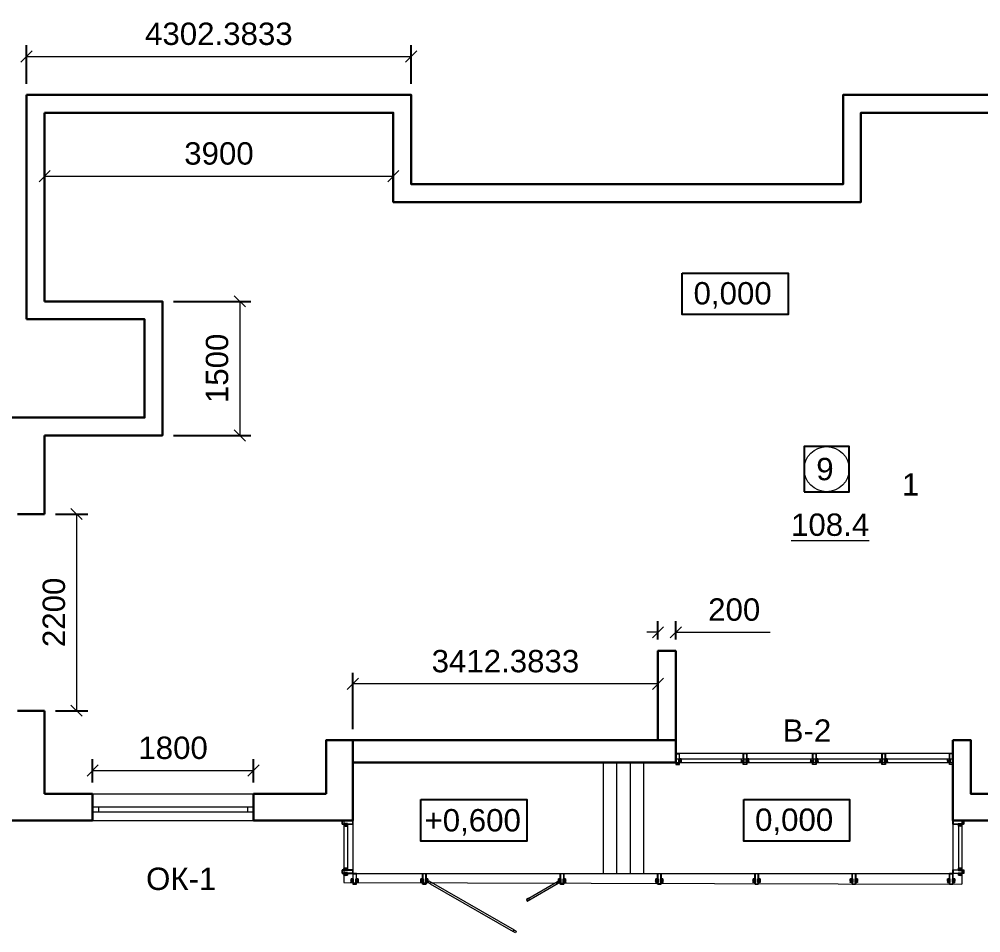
# Model space of a CAD drawing. Header units: metres. Extents: x -77.5 to 9.2, y -177.4 to -90.8.
# Drawn here: x -34.47 to -23.71, y -166.99 to -156.77 of the extents above; entities that cross this region are included whole.
import ezdxf
from ezdxf.enums import TextEntityAlignment as Align

# ---------------------------------------------------------------- set-up
doc = ezdxf.new("R2010")
doc.units = ezdxf.units.M
doc.header["$MEASUREMENT"] = 0
for name, color, linetype, lineweight in [('Level 50', 7, 'Continuous', 0), ('окна', 153, 'Continuous', 18), ('Полы', 12, 'Continuous', 13), ('стена', 7, 'Continuous', 40)]:
    doc.layers.add(name, color=color, linetype=linetype, lineweight=lineweight)
doc.layers.add('YOLO_TABLE', color=1, linetype='Continuous')
doc.styles.get("Standard").update_dxf_attribs({"font": 'CS_Gost2304.shx'})
doc.styles.add('Style-Arial', font='arial.ttf')
doc.dimstyles.get("Standard").update_dxf_attribs({"dimtxt": 0.18, "dimasz": 0.18, "dimexe": 0.18, "dimexo": 0.0625, "dimgap": 0.09, "dimtad": 0, "dimtih": 1, "dimtoh": 1, "dimdec": 4, "dimzin": 0, "dimdsep": 46, "dimtxsty": 'Standard', "dimcen": 0.09, "dimadec": 0, "dimazin": 0, "dimtfac": 1, "dimtdec": 4, "dimtofl": 0, "dimtmove": 0, "dimatfit": 3, "dimfxl": 1, "dimtolj": 1, "dimtzin": 0, "dimarcsym": 0})

# ---------------------------------------------------------------- blocks, each defined once
blk = doc.blocks.new('stoyka_R')
at = {"color": 0, "linetype": 'ByBlock', "lineweight": -2}
for points in [[(-20, 63), (-20, 0), (20, 0), (20, 63), (19, 64, 0.580174), (18, 63), (18, 61), (15, 61), (15, 69), (14, 70), (15, 70), (15, 79), (18, 79), (18, 77, 0.580174), (19, 77), (20, 77), (20, 81), (15, 81), (15, 98), (33, 98), (33, 96), (32, 96, 0.414214), (31, 96), (31, 95), (35, 95, 0.414214), (35, 95), (35, 96), (35, 96), (35, 99), (39, 99), (39, 96), (38, 96), (38, 95, 0.414214), (38, 95), (39, 95, 0.414214), (40, 95), (40, 99, 0.414214), (39, 100), (20, 100), (20, 120), (-20, 120), (-20, 100), (-40, 100, 0.414214), (-40, 99), (-40, 95, 0.414214), (-40, 95), (-38, 95, 0.414214), (-38, 95), (-38, 96), (-39, 96), (-39, 99), (-35, 99), (-35, 96), (-35, 96), (-35, 95, 0.414214), (-35, 95), (-32, 95), (-32, 96, 0.414214), (-32, 96), (-34, 96), (-34, 98), (-15, 98), (-15, 81), (-20, 81), (-20, 77), (-19, 77, 0.580174), (-18, 77), (-18, 79), (-15, 79), (-15, 70), (-15, 70), (-15, 69), (-15, 61), (-18, 61), (-18, 63, 0.580174), (-19, 64)], [(-39, 79), (-30, 79), (-22, 76), (-16, 76, 0.414214), (-15, 76), (-15, 76, 0.23461), (-15, 77), (-16, 77, 0.303619), (-17, 77), (-18, 77), (-22, 77), (-30, 80), (-34, 80), (-34, 83), (-34, 84), (-35, 84), (-35, 83), (-35, 83), (-35, 80), (-39, 80), (-39, 83), (-38, 83), (-38, 84), (-40, 84), (-40, 60), (-20, 60), (-20, 61), (-22, 61), (-22, 64), (-18, 64), (-16, 62, 0.979824), (-16, 63), (-18, 65), (-23, 65), (-23, 61), (-39, 61), (-39, 79)], [(39, 79), (30, 79), (22, 76), (16, 76, -0.414214), (15, 76), (15, 76, -0.23461), (15, 77), (16, 77, -0.303619), (17, 77), (18, 77), (22, 77), (30, 80), (33, 80), (33, 83), (33, 84), (35, 84), (35, 83), (34, 83), (34, 80), (39, 80), (39, 83), (38, 83), (38, 84), (40, 84), (40, 60), (20, 60), (20, 61), (22, 61), (22, 64), (18, 64), (16, 62, -0.979824), (16, 63), (18, 65), (23, 65), (23, 61), (39, 61), (39, 79)]]:
    blk.add_lwpolyline(points, format="xyb", close=True, dxfattribs=at)
blk.add_lwpolyline([(18, 59), (18, 3), (-18, 3), (-18, 59), (-13, 59), (-13, 100), (-18, 100), (-18, 118), (18, 118), (18, 100), (13, 100), (13, 59)], close=True, dxfattribs=at)
at = {"color": 0, "linetype": 'ByBlock', "lineweight": 0}
for points in [[(-35, 97), (-36, 97), (-36, 96), (-36, 96), (-36, 95), (-34, 94, -0.278117), (-34, 93, -0.298632), (-34, 93), (-37, 92, -1.227062), (-37, 93), (-35, 94), (-37, 94), (-38, 94), (-40, 94), (-45, 92, -1.262793), (-45, 93), (-41, 96), (-40, 96), (-40, 95, 0.414214), (-40, 95), (-38, 95, 0.414214), (-38, 95), (-38, 96), (-38, 96), (-38, 97), (-39, 97, -0.954089), (-39, 97), (-38, 99), (-36, 99), (-34, 97, -0.954089)], [(-35, 82), (-36, 82), (-36, 83), (-36, 83), (-36, 84), (-34, 85, 0.278117), (-34, 86, 0.298632), (-34, 86), (-37, 87, 1.227062), (-37, 86), (-35, 86), (-37, 85), (-38, 86), (-40, 86), (-45, 87, 1.262793), (-45, 86), (-41, 83), (-40, 83), (-40, 84, -0.414214), (-40, 85), (-38, 85, -0.414214), (-38, 84), (-38, 83), (-38, 83), (-38, 82), (-39, 82, 0.954089), (-39, 82), (-38, 80), (-36, 80), (-34, 82, 0.954089)], [(35, 97), (36, 97), (36, 96), (36, 96), (36, 95), (34, 94, 0.278117), (33, 93, 0.298632), (34, 93), (37, 92, 1.227062), (37, 93), (35, 94), (37, 94), (38, 94), (40, 94), (45, 92, 1.262793), (45, 93), (41, 96), (40, 96), (40, 95, -0.414214), (39, 95), (38, 95, -0.414214), (38, 95), (38, 96), (37, 96), (37, 97), (39, 97, 0.954089), (39, 97), (37, 99), (36, 99), (34, 97, 0.954089)], [(35, 82), (36, 82), (36, 83), (36, 83), (36, 84), (34, 85, -0.278117), (33, 86, -0.298632), (34, 86), (37, 87, -1.227062), (37, 86), (35, 86), (37, 85), (38, 86), (40, 86), (45, 87, -1.262793), (45, 86), (41, 83), (40, 83), (40, 84, 0.414214), (39, 85), (38, 85, 0.414214), (38, 84), (38, 83), (37, 83), (37, 82), (39, 82, -0.954089), (39, 82), (37, 80), (36, 80), (34, 82, -0.954089)]]:
    blk.add_lwpolyline(points, format="xyb", close=True, dxfattribs=at)
at = {"lineweight": 0}
for points in [[(-37, 92), (-25, 92)], [(-37, 87), (-25, 87)], [(37, 92), (25, 92)], [(37, 87), (25, 87)]]:
    blk.add_lwpolyline(points, dxfattribs=at)
for points in [[(-25, 83), (-15, 83), (-15, 95), (-25, 95)], [(25, 83), (15, 83), (15, 95), (25, 95)]]:
    blk.add_lwpolyline(points, close=True, dxfattribs=at)
blk = doc.blocks.new('_Oblique')
at = {"color": 0, "linetype": 'ByBlock', "lineweight": -2}
blk.add_line((0.5, 0.5), (-0.5, -0.5), dxfattribs=at)
blk = doc.blocks.new('*D62')
at = {"color": 0, "lineweight": -2, "transparency": 16777216}
for p, q in [((-33.645, -165.309), (-33.645, -165.048)), ((-31.845, -165.309), (-31.845, -165.048))]:
    blk.add_line(p, q, dxfattribs=at)
at = {"color": 5, "lineweight": 0, "transparency": 16777216}
blk.add_line((-33.645, -165.173), (-31.845, -165.173), dxfattribs=at)
at = {"layer": 'Defpoints', "color": 0, "transparency": 16777216}
for p in [(-31.845, -165.173), (-33.645, -165.434), (-31.845, -165.434)]:
    blk.add_point(p, dxfattribs=at)
at = {"color": 5, "lineweight": 0, "transparency": 16777216, "xscale": 0.125, "yscale": 0.125, "zscale": 0.125, "rotation": 180}
blk.add_blockref('_Oblique', (-33.645, -165.173), dxfattribs=at)
at = {"color": 5, "lineweight": 0, "transparency": 16777216, "xscale": 0.125, "yscale": 0.125, "zscale": 0.125}
blk.add_blockref('_Oblique', (-31.845, -165.173), dxfattribs=at)
at = {"color": 0, "transparency": 16777216, "insert": (-32.745, -164.921), "char_height": 0.25, "attachment_point": 5, "style": 'Style-Arial'}
blk.add_mtext('1800', dxfattribs=at)
blk = doc.blocks.new('TerminatorOpen')
at = {"color": 0, "linetype": 'ByBlock', "lineweight": -2}
for q in [(-1, 0.5), (-1, 0), (-1, -0.5)]:
    blk.add_line((0, 0), q, dxfattribs=at)
blk = doc.blocks.new('*D69')
at = {"color": 0, "lineweight": -2, "transparency": 16777216}
for p, q in [((-34.06, -162.304), (-33.7, -162.304)), ((-34.06, -164.504), (-33.7, -164.504))]:
    blk.add_line(p, q, dxfattribs=at)
at = {"color": 5, "lineweight": 0, "transparency": 16777216}
blk.add_line((-33.825, -162.304), (-33.825, -164.504), dxfattribs=at)
at = {"layer": 'Defpoints', "color": 0, "transparency": 16777216}
for p in [(-34.185, -162.304), (-34.185, -164.504), (-33.825, -164.504)]:
    blk.add_point(p, dxfattribs=at)
at = {"color": 5, "lineweight": 0, "transparency": 16777216, "xscale": 0.125, "yscale": 0.125, "zscale": 0.125}
for p, rotation in [((-33.825, -162.304), 90), ((-33.825, -164.504), 270)]:
    blk.add_blockref('_Oblique', p, dxfattribs=dict(at, rotation=rotation))
at = {"color": 0, "transparency": 16777216, "insert": (-34.077, -163.404), "char_height": 0.25, "attachment_point": 5, "rotation": 90, "style": 'Style-Arial'}
blk.add_mtext('2200', dxfattribs=at)
blk = doc.blocks.new('*D87')
at = {"color": 0, "lineweight": -2, "transparency": 16777216}
for p, q in [((-32.74, -159.924), (-31.874, -159.924)), ((-32.74, -161.424), (-31.874, -161.424))]:
    blk.add_line(p, q, dxfattribs=at)
at = {"color": 5, "lineweight": 0, "transparency": 16777216}
blk.add_line((-31.999, -159.924), (-31.999, -161.424), dxfattribs=at)
at = {"layer": 'Defpoints', "color": 0, "transparency": 16777216}
for p in [(-32.865, -159.924), (-32.865, -161.424), (-31.999, -161.424)]:
    blk.add_point(p, dxfattribs=at)
at = {"color": 5, "lineweight": 0, "transparency": 16777216, "xscale": 0.125, "yscale": 0.125, "zscale": 0.125}
for p, rotation in [((-31.999, -159.924), 90), ((-31.999, -161.424), 270)]:
    blk.add_blockref('_Oblique', p, dxfattribs=dict(at, rotation=rotation))
at = {"color": 0, "transparency": 16777216, "insert": (-32.252, -160.674), "char_height": 0.25, "attachment_point": 5, "rotation": 90, "style": 'Style-Arial'}
blk.add_mtext('1500', dxfattribs=at)
blk = doc.blocks.new('*D89')
at = {"color": 0, "lineweight": -2, "transparency": 16777216}
for p, q in [((-27.322, -163.709), (-27.322, -163.502)), ((-27.122, -163.709), (-27.122, -163.502))]:
    blk.add_line(p, q, dxfattribs=at)
at = {"color": 5, "lineweight": 0, "transparency": 16777216}
for p, q in [((-27.322, -163.627), (-27.447, -163.627)), ((-27.122, -163.627), (-26.066, -163.627))]:
    blk.add_line(p, q, dxfattribs=at)
at = {"layer": 'Defpoints', "color": 0, "transparency": 16777216}
for p in [(-27.122, -163.627), (-27.322, -163.834), (-27.122, -163.834)]:
    blk.add_point(p, dxfattribs=at)
at = {"color": 5, "lineweight": 0, "transparency": 16777216, "xscale": 0.125, "yscale": 0.125, "zscale": 0.125}
blk.add_blockref('_Oblique', (-27.322, -163.627), dxfattribs=at)
at = {"color": 5, "lineweight": 0, "transparency": 16777216, "xscale": 0.125, "yscale": 0.125, "zscale": 0.125, "rotation": 180}
blk.add_blockref('_Oblique', (-27.122, -163.627), dxfattribs=at)
at = {"color": 0, "transparency": 16777216, "insert": (-26.469, -163.374), "char_height": 0.25, "attachment_point": 5, "style": 'Style-Arial'}
blk.add_mtext('200', dxfattribs=at)
blk = doc.blocks.new('*D90')
at = {"color": 0, "lineweight": -2, "transparency": 16777216}
for p, q in [((-30.735, -164.709), (-30.735, -164.079)), ((-27.322, -164.709), (-27.322, -164.079))]:
    blk.add_line(p, q, dxfattribs=at)
at = {"color": 5, "lineweight": 0, "transparency": 16777216}
blk.add_line((-27.322, -164.204), (-30.735, -164.204), dxfattribs=at)
at = {"layer": 'Defpoints', "color": 0, "transparency": 16777216}
for p in [(-30.735, -164.204), (-30.735, -164.834), (-27.322, -164.834)]:
    blk.add_point(p, dxfattribs=at)
at = {"color": 5, "lineweight": 0, "transparency": 16777216, "xscale": 0.125, "yscale": 0.125, "zscale": 0.125, "rotation": 180}
blk.add_blockref('_Oblique', (-30.735, -164.204), dxfattribs=at)
at = {"color": 5, "lineweight": 0, "transparency": 16777216, "xscale": 0.125, "yscale": 0.125, "zscale": 0.125}
blk.add_blockref('_Oblique', (-27.322, -164.204), dxfattribs=at)
at = {"color": 0, "transparency": 16777216, "insert": (-29.028, -163.951), "char_height": 0.25, "attachment_point": 5, "style": 'Style-Arial'}
blk.add_mtext('3412.3833', dxfattribs=at)
blk = doc.blocks.new('*D91')
at = {"color": 0, "lineweight": -2, "transparency": 16777216}
for p, q in [((-34.385, -157.489), (-34.385, -157.059)), ((-30.082, -157.489), (-30.082, -157.059))]:
    blk.add_line(p, q, dxfattribs=at)
at = {"color": 5, "lineweight": 0, "transparency": 16777216}
blk.add_line((-34.385, -157.184), (-30.082, -157.184), dxfattribs=at)
at = {"layer": 'Defpoints', "color": 0, "transparency": 16777216}
for p in [(-30.082, -157.184), (-34.385, -157.614), (-30.082, -157.614)]:
    blk.add_point(p, dxfattribs=at)
at = {"color": 5, "lineweight": 0, "transparency": 16777216, "xscale": 0.125, "yscale": 0.125, "zscale": 0.125, "rotation": 180}
blk.add_blockref('_Oblique', (-34.385, -157.184), dxfattribs=at)
at = {"color": 5, "lineweight": 0, "transparency": 16777216, "xscale": 0.125, "yscale": 0.125, "zscale": 0.125}
blk.add_blockref('_Oblique', (-30.082, -157.184), dxfattribs=at)
at = {"color": 0, "transparency": 16777216, "insert": (-32.233, -156.932), "char_height": 0.25, "attachment_point": 5, "style": 'Style-Arial'}
blk.add_mtext('4302.3833', dxfattribs=at)
blk = doc.blocks.new('*D92')
at = {"color": 0, "lineweight": -2, "transparency": 16777216}
for p, q in [((-34.182, -157.939), (-34.182, -158.648)), ((-30.282, -157.939), (-30.282, -158.648))]:
    blk.add_line(p, q, dxfattribs=at)
at = {"color": 5, "lineweight": 0, "transparency": 16777216}
blk.add_line((-34.182, -158.523), (-30.282, -158.523), dxfattribs=at)
at = {"layer": 'Defpoints', "color": 0, "transparency": 16777216}
for p in [(-34.182, -157.814), (-30.282, -157.814), (-30.282, -158.523)]:
    blk.add_point(p, dxfattribs=at)
at = {"color": 5, "lineweight": 0, "transparency": 16777216, "xscale": 0.125, "yscale": 0.125, "zscale": 0.125, "rotation": 180}
blk.add_blockref('_Oblique', (-34.182, -158.523), dxfattribs=at)
at = {"color": 5, "lineweight": 0, "transparency": 16777216, "xscale": 0.125, "yscale": 0.125, "zscale": 0.125}
blk.add_blockref('_Oblique', (-30.282, -158.523), dxfattribs=at)
at = {"color": 0, "transparency": 16777216, "insert": (-32.232, -158.271), "char_height": 0.25, "attachment_point": 5, "style": 'Style-Arial'}
blk.add_mtext('3900', dxfattribs=at)

msp = doc.modelspace()

# ---------------------------------------------------------------- linework, layer by layer
at = {"color": 143, "linetype": 'Continuous', "lineweight": 13, "true_color": 0x7aafdf}
msp.add_line((-30.734506, -165.08425684), (-30.50009779, -165.08425684), dxfattribs=at)
at = {"linetype": 'Continuous', "lineweight": 13}
for points in [[(-27.05064728, -160.07275909), (-27.05064728, -159.60893221), (-25.86650289, -159.60893221), (-25.86650289, -160.07275909), (-27.05064728, -160.07275909)], [(-29.97372837, -165.96306327), (-29.97372837, -165.49923639), (-28.78958399, -165.49923639), (-28.78958399, -165.96306327), (-29.97372837, -165.96306327)], [(-26.362643, -165.96306327), (-26.362643, -165.49923639), (-25.17849861, -165.49923639), (-25.17849861, -165.96306327), (-26.362643, -165.96306327)]]:
    msp.add_lwpolyline(points, dxfattribs=at)
at = {"color": 7, "linetype": 'Continuous', "lineweight": 13}
msp.add_lwpolyline([(-27.12212275, -164.83425684), (-27.12212275, -165.08425684)], dxfattribs=at)
at = {"color": 143, "linetype": 'Continuous', "lineweight": 13, "true_color": 0x7aafdf}
for points in [[(-30.834506, -165.73425684), (-30.834506, -166.3251916)], [(-30.734506, -165.73425684), (-30.734506, -166.3251916)]]:
    msp.add_lwpolyline(points, dxfattribs=at)
at = {"layer": 'Level 50', "color": 7, "linetype": 'Continuous', "lineweight": 30}
for points in [[(-34.384506, -160.12425684), (-34.384506, -157.61425684)], [(-34.384506, -157.61425684), (-30.08212275, -157.61425684), (-30.08212275, -158.61425684), (-25.25212275, -158.61425684), (-25.25212275, -157.61425684), (-21.52212275, -157.61425684), (-21.52212275, -161.22425684)], [(-34.184506, -159.92425684), (-34.184506, -157.81425684)], [(-34.18212275, -157.81425684), (-30.28212275, -157.81425684), (-30.28212275, -158.81425684), (-25.05212275, -158.81425684), (-25.05212275, -157.81425684), (-21.72212275, -157.81425684), (-21.72212275, -161.42425684)], [(-34.184506, -161.42425684), (-32.864506, -161.42425684), (-32.864506, -159.92425684), (-34.184506, -159.92425684)], [(-35.674506, -161.22425684), (-33.064506, -161.22425684), (-33.064506, -160.12425684), (-34.384506, -160.12425684)], [(-34.184506, -161.42425684), (-34.184506, -162.30425684)], [(-34.184506, -162.30425684), (-34.484506, -162.30425684)], [(-34.484506, -164.50425684), (-34.184506, -164.50425684)], [(-34.184506, -164.50425684), (-34.184506, -165.43425684)], [(-31.034506, -165.43425684), (-31.034506, -164.83425684), (-30.734506, -164.83425684)], [(-30.734506, -165.73425684), (-30.734506, -164.83425684)], [(-23.05212275, -165.43425684), (-23.82212275, -165.43425684), (-23.82212275, -164.83425684), (-24.02212275, -164.83425684)], [(-24.02212275, -164.83425684), (-24.02212275, -165.73425684), (-23.05212275, -165.73425684)], [(-34.184506, -165.43425684), (-33.644506, -165.43425684)], [(-33.644506, -165.43425684), (-33.644506, -165.73425684)], [(-31.844506, -165.43425684), (-31.034506, -165.43425684)], [(-31.844506, -165.43425684), (-31.844506, -165.73425684)], [(-35.244506, -165.73425684), (-33.644506, -165.73425684)], [(-31.844506, -165.73425684), (-30.734506, -165.73425684)]]:
    msp.add_lwpolyline(points, dxfattribs=at)
for points in [[(-27.12212275, -164.83425684), (-27.32212275, -164.83425684), (-27.32212275, -163.83425684), (-27.12212275, -163.83425684)], [(-27.12212275, -165.08425684), (-30.734506, -165.08425684), (-30.734506, -164.83425684), (-27.12212275, -164.83425684)]]:
    msp.add_lwpolyline(points, close=True, dxfattribs=at)
at = {"layer": 'Level 50', "color": 7, "linetype": 'Continuous', "lineweight": 20}
msp.add_lwpolyline([(-27.32212275, -164.83425684), (-30.734506, -164.83425684)], dxfattribs=at)
at = {"layer": 'Level 50', "color": 7, "linetype": 'Continuous', "lineweight": 0}
msp.add_circle((-25.43541868, -161.80196619), 0.25242955, dxfattribs=at)
at = {"layer": 'YOLO_TABLE'}
for points in [[(-27.05064728, -159.60893221), (-25.86650289, -159.60893221), (-25.86650289, -160.07275909), (-27.05064728, -160.07275909)], [(-25.68784822, -162.05439574), (-25.18298913, -162.05439574), (-25.18298913, -161.54953665), (-25.68784822, -161.54953665)], [(-29.97372837, -165.49923639), (-28.78958399, -165.49923639), (-28.78958399, -165.96306327), (-29.97372837, -165.96306327)], [(-26.362643, -165.49923639), (-25.17849861, -165.49923639), (-25.17849861, -165.96306327), (-26.362643, -165.96306327)]]:
    msp.add_lwpolyline(points, close=True, dxfattribs=at)
at = {"layer": 'окна'}
msp.add_line((-27.12212275, -165.08425684), (-24.02212275, -165.08425684), dxfattribs=at)
at = {"layer": 'окна', "ltscale": 100}
for p, q in [((-28.79374503, -166.61652437), (-28.44721969, -166.41672399)), ((-28.78375501, -166.63385064), (-28.43722967, -166.43405026))]:
    msp.add_line(p, q, dxfattribs=at)
at = {"layer": 'окна'}
for points in [[(-24.02212275, -164.98425684), (-27.12212275, -164.98425684)], [(-27.12212275, -165.04349007), (-24.02212275, -165.04415458)], [(-27.12012275, -165.08475684), (-27.12012275, -164.98725684), (-27.08412275, -164.98725684), (-27.08412275, -165.04375684), (-27.08912275, -165.04375684), (-27.08912275, -165.08475684), (-27.08412275, -165.08475684), (-27.08412275, -165.10225684), (-27.12012275, -165.10225684), (-27.12012275, -165.08475684)], [(-27.06492831, -165.07125684), (-27.07712275, -165.07125684)], [(-27.06497294, -165.07625684), (-27.07712275, -165.07625684)], [(-24.07931718, -165.07125684), (-24.06712275, -165.07125684)], [(-24.07927255, -165.07625684), (-24.06712275, -165.07625684)], [(-24.02412275, -165.08475684), (-24.02412275, -164.98725684), (-24.06012275, -164.98725684), (-24.06012275, -165.04375684), (-24.05512275, -165.04375684), (-24.05512275, -165.08475684), (-24.06012275, -165.08475684), (-24.06012275, -165.10225684), (-24.02412275, -165.10225684), (-24.02412275, -165.08475684)], [(-30.835006, -165.73625684), (-30.737506, -165.73625684), (-30.737506, -165.77225684), (-30.794006, -165.77225684), (-30.794006, -165.76725684), (-30.835006, -165.76725684), (-30.835006, -165.77225684), (-30.852506, -165.77225684), (-30.852506, -165.73625684), (-30.835006, -165.73625684)], [(-30.834506, -165.77425684), (-30.834506, -166.4251916), (-23.92212275, -166.4451916)], [(-30.826506, -165.79140665), (-30.826506, -165.77925684)], [(-30.821506, -165.79145128), (-30.821506, -165.77925684)], [(-30.794506, -165.79425684), (-30.795506, -166.2861916)], [(-24.02212275, -165.73425684), (-24.02212275, -166.3251916)], [(-23.92162275, -165.73625684), (-24.01912275, -165.73625684), (-24.01912275, -165.77225684), (-23.96262275, -165.77225684), (-23.96262275, -165.76725684), (-23.92162275, -165.76725684), (-23.92162275, -165.77225684), (-23.90412275, -165.77225684), (-23.90412275, -165.73625684), (-23.92162275, -165.73625684)], [(-23.96212275, -165.79425684), (-23.96212275, -166.2851916)], [(-23.93512275, -165.79145128), (-23.93512275, -165.77925684)], [(-23.93012275, -165.79140665), (-23.93012275, -165.77925684)], [(-23.92212275, -165.73425684), (-23.92212275, -166.4451916)], [(-30.734506, -166.3251916), (-24.02212275, -166.3251916)], [(-29.86954234, -166.43937357), (-28.94196253, -166.9739691)], [(-29.85955232, -166.42204731), (-28.93197255, -166.95664289)]]:
    msp.add_lwpolyline(points, dxfattribs=at)
for points in [[(-27.12212275, -165.08425684), (-27.12212275, -165.08425684), (-27.12212275, -165.10425684), (-27.08212275, -165.10425684), (-27.08212275, -165.08425684), (-27.06262275, -165.08425684, 0.4142135624), (-27.06212275, -165.08375684), (-27.06212275, -165.07975684, 0.4142135624), (-27.06262275, -165.07925684), (-27.06367275, -165.07925684, 0.4142135624), (-27.06417275, -165.07975684), (-27.06417275, -165.08045684), (-27.06342275, -165.08045684), (-27.06342275, -165.08295684), (-27.06742275, -165.08295684), (-27.06742275, -165.08045684), (-27.06667275, -165.08045684), (-27.06667275, -165.07975684, 0.4142135624), (-27.06717275, -165.07925684), (-27.07062275, -165.07925684), (-27.07062275, -165.07995684, 0.4142135624), (-27.07012275, -165.08045684), (-27.06862275, -165.08045684), (-27.06862275, -165.08275684), (-27.08712275, -165.08275684), (-27.08712275, -165.06500684), (-27.08212275, -165.06500684), (-27.08212275, -165.06151005), (-27.08286734, -165.06107172, 0.5801735595), (-27.08362277, -165.06150362), (-27.08362277, -165.06350684), (-27.08712275, -165.06350684), (-27.08712275, -165.05475684), (-27.08762275, -165.05425684), (-27.08712275, -165.05375684), (-27.08712275, -165.04575684), (-27.08362277, -165.04575684), (-27.08362277, -165.04776007, 0.5801735595), (-27.08286734, -165.04819197), (-27.08212275, -165.04775364), (-27.08212275, -164.98425684), (-27.12212275, -164.98425684), (-27.12212275, -165.04775364)], [(-24.02212275, -165.08425684), (-24.02212275, -165.08425684), (-24.02212275, -165.10425684), (-24.06212275, -165.10425684), (-24.06212275, -165.08425684), (-24.08162275, -165.08425684, -0.4142135624), (-24.08212275, -165.08375684), (-24.08212275, -165.07975684, -0.4142135624), (-24.08162275, -165.07925684), (-24.08057275, -165.07925684, -0.4142135624), (-24.08007275, -165.07975684), (-24.08007275, -165.08045684), (-24.08082275, -165.08045684), (-24.08082275, -165.08295684), (-24.07682275, -165.08295684), (-24.07682275, -165.08045684), (-24.07757275, -165.08045684), (-24.07757275, -165.07975684, -0.4142135624), (-24.07707275, -165.07925684), (-24.07362275, -165.07925684), (-24.07362275, -165.07995684, -0.4142135624), (-24.07412275, -165.08045684), (-24.07562275, -165.08045684), (-24.07562275, -165.08275684), (-24.05712275, -165.08275684), (-24.05712275, -165.06500684), (-24.06212275, -165.06500684), (-24.06212275, -165.06151005), (-24.06137815, -165.06107172, -0.5801735595), (-24.06062272, -165.06150362), (-24.06062272, -165.06350684), (-24.05712275, -165.06350684), (-24.05712275, -165.05475684), (-24.05662275, -165.05425684), (-24.05712275, -165.05375684), (-24.05712275, -165.04575684), (-24.06062272, -165.04575684), (-24.06062272, -165.04776007, -0.5801735595), (-24.06137815, -165.04819197), (-24.06212275, -165.04775364), (-24.06212275, -164.98425684), (-24.02212275, -164.98425684), (-24.02212275, -165.04775364)], [(-30.834506, -165.73425684), (-30.834506, -165.73425684), (-30.854506, -165.73425684), (-30.854506, -165.77425684), (-30.834506, -165.77425684), (-30.834506, -165.79375684, 0.4142135624), (-30.834006, -165.79425684), (-30.830006, -165.79425684, 0.4142135624), (-30.829506, -165.79375684), (-30.829506, -165.79270684, 0.4142135624), (-30.830006, -165.79220684), (-30.830706, -165.79220684), (-30.830706, -165.79295684), (-30.833206, -165.79295684), (-30.833206, -165.78895684), (-30.830706, -165.78895684), (-30.830706, -165.78970684), (-30.830006, -165.78970684, 0.4142135624), (-30.829506, -165.78920684), (-30.829506, -165.78575684), (-30.830206, -165.78575684, 0.4142135624), (-30.830706, -165.78625684), (-30.830706, -165.78775684), (-30.833006, -165.78775684), (-30.833006, -165.76925684), (-30.815256, -165.76925684), (-30.815256, -165.77425684), (-30.81175921, -165.77425684), (-30.81132087, -165.77351225, 0.5801735595), (-30.81175277, -165.77275682), (-30.813756, -165.77275682), (-30.813756, -165.76925684), (-30.805006, -165.76925684), (-30.804506, -165.76875684), (-30.804006, -165.76925684), (-30.796006, -165.76925684), (-30.796006, -165.77275682), (-30.79800922, -165.77275682, 0.5801735595), (-30.79844112, -165.77351225), (-30.79800279, -165.77425684), (-30.734506, -165.77425684), (-30.734506, -165.73425684), (-30.79800279, -165.73425684)], [(-23.92212275, -165.73425684), (-23.92212275, -165.73425684), (-23.90212275, -165.73425684), (-23.90212275, -165.77425684), (-23.92212275, -165.77425684), (-23.92212275, -165.79375684, -0.4142135624), (-23.92262275, -165.79425684), (-23.92662275, -165.79425684, -0.4142135624), (-23.92712275, -165.79375684), (-23.92712275, -165.79270684, -0.4142135624), (-23.92662275, -165.79220684), (-23.92592275, -165.79220684), (-23.92592275, -165.79295684), (-23.92342275, -165.79295684), (-23.92342275, -165.78895684), (-23.92592275, -165.78895684), (-23.92592275, -165.78970684), (-23.92662275, -165.78970684, -0.4142135624), (-23.92712275, -165.78920684), (-23.92712275, -165.78575684), (-23.92642275, -165.78575684, -0.4142135624), (-23.92592275, -165.78625684), (-23.92592275, -165.78775684), (-23.92362275, -165.78775684), (-23.92362275, -165.76925684), (-23.94137275, -165.76925684), (-23.94137275, -165.77425684), (-23.94486954, -165.77425684), (-23.94530787, -165.77351225, -0.5801735595), (-23.94487597, -165.77275682), (-23.94287275, -165.77275682), (-23.94287275, -165.76925684), (-23.95162275, -165.76925684), (-23.95212275, -165.76875684), (-23.95262275, -165.76925684), (-23.96062275, -165.76925684), (-23.96062275, -165.77275682), (-23.95861952, -165.77275682, -0.5801735595), (-23.95818762, -165.77351225), (-23.95862595, -165.77425684), (-24.02212275, -165.77425684), (-24.02212275, -165.73425684), (-23.95862595, -165.73425684)]]:
    msp.add_lwpolyline(points, format="xyb", dxfattribs=at)
for points in [[(-27.07712275, -165.06775684), (-27.08712275, -165.06775684), (-27.08712275, -165.07975684), (-27.07712275, -165.07975684)], [(-24.06712275, -165.06775684), (-24.05712275, -165.06775684), (-24.05712275, -165.07975684), (-24.06712275, -165.07975684)], [(-30.818006, -165.77925684), (-30.818006, -165.76925684), (-30.830006, -165.76925684), (-30.830006, -165.77925684)], [(-23.93862275, -165.77925684), (-23.93862275, -165.76925684), (-23.92662275, -165.76925684), (-23.92662275, -165.77925684)]]:
    msp.add_lwpolyline(points, close=True, dxfattribs=at)
for points in [[(-27.06312275, -165.06325684), (-27.07212275, -165.06325684), (-27.08002275, -165.05975684), (-27.08642275, -165.05975684, 0.4142135624), (-27.08692275, -165.06025684), (-27.08692275, -165.06049275, 0.2346100061), (-27.08671133, -165.06089381), (-27.08564491, -165.06168774, 0.3036194749), (-27.08520012, -165.06168843), (-27.08392275, -165.06075684), (-27.08002275, -165.06075684), (-27.07212275, -165.06425684), (-27.06862275, -165.06425684), (-27.06862275, -165.06705684), (-27.06862275, -165.06825684), (-27.0674001, -165.06825684), (-27.06682275, -165.06725684), (-27.06762275, -165.06725684), (-27.06762275, -165.06425684), (-27.06312275, -165.06425684), (-27.06312275, -165.06725684), (-27.06432275, -165.06725684), (-27.0637454, -165.06825684), (-27.06212275, -165.06825684), (-27.06212275, -165.04425684), (-27.08212275, -165.04425684), (-27.08212275, -165.04525684), (-27.08012275, -165.04525684), (-27.08012275, -165.04825684), (-27.08418438, -165.04825684), (-27.08578097, -165.04666026, 0.9798244206), (-27.08647394, -165.04738149), (-27.08459859, -165.04925684), (-27.07892275, -165.04925684), (-27.07892275, -165.04525684), (-27.06312275, -165.04525684), (-27.06312275, -165.06325684)], [(-27.06726413, -165.06664406), (-27.06612275, -165.06595684), (-27.06612275, -165.06725684), (-27.06637275, -165.06725684), (-27.06637275, -165.06825684), (-27.06802888, -165.0689929, 0.2781165631), (-27.06862047, -165.06983924, 0.298632436), (-27.06795855, -165.0707137), (-27.06511891, -165.07122741, 1.2270617229), (-27.06496275, -165.07056846), (-27.06732275, -165.06975684), (-27.06537275, -165.06925684), (-27.06437275, -165.06975684), (-27.06187275, -165.06975684), (-27.05734909, -165.07115497, 1.2627930682), (-27.05699053, -165.07057557), (-27.06112275, -165.06725684), (-27.06212275, -165.06725684), (-27.06212275, -165.06825684, -0.4142135624), (-27.06262275, -165.06875684), (-27.06387275, -165.06875684, -0.4142135624), (-27.06437275, -165.06825684), (-27.06437275, -165.06725684), (-27.06462275, -165.06725684), (-27.06462275, -165.06595684), (-27.06348136, -165.06664406, 0.9540885036), (-27.06294306, -165.06619779), (-27.06462275, -165.06425684), (-27.06612275, -165.06425684), (-27.06780243, -165.06619779, 0.9540885036)], [(-27.06726413, -165.08087252), (-27.06612275, -165.08125684), (-27.06612275, -165.08025974), (-27.06637275, -165.08025974), (-27.06637275, -165.07925974), (-27.06802888, -165.07852367, -0.2781165631), (-27.06862047, -165.07767734, -0.298632436), (-27.06795855, -165.07680288), (-27.06511891, -165.07628917, -1.2270617229), (-27.06496275, -165.07694812), (-27.06732275, -165.07775974), (-27.06537275, -165.07825974), (-27.06437275, -165.07775974), (-27.06187275, -165.07775974), (-27.05734909, -165.07636161, -1.2627930682), (-27.05699053, -165.07694101), (-27.06112275, -165.08025974), (-27.06212275, -165.08025974), (-27.06212275, -165.07925974, 0.4142135624), (-27.06262275, -165.07875974), (-27.06387275, -165.07875974, 0.4142135624), (-27.06437275, -165.07925974), (-27.06437275, -165.08025974), (-27.06462275, -165.08025974), (-27.06462275, -165.08125684), (-27.06348136, -165.08087252, -0.9540885036), (-27.06294306, -165.08131879), (-27.06462275, -165.08295684), (-27.06612275, -165.08295684), (-27.06780243, -165.08131879, -0.9540885036)], [(-24.07698136, -165.06664406), (-24.07812275, -165.06595684), (-24.07812275, -165.06725684), (-24.07787275, -165.06725684), (-24.07787275, -165.06825684), (-24.07621661, -165.0689929, -0.2781165631), (-24.07562503, -165.06983924, -0.298632436), (-24.07628694, -165.0707137), (-24.07912659, -165.07122741, -1.2270617229), (-24.07928274, -165.07056846), (-24.07692275, -165.06975684), (-24.07887275, -165.06925684), (-24.07987275, -165.06975684), (-24.08237275, -165.06975684), (-24.0868964, -165.07115497, -1.2627930682), (-24.08725496, -165.07057557), (-24.08312275, -165.06725684), (-24.08212275, -165.06725684), (-24.08212275, -165.06825684, 0.4142135624), (-24.08162275, -165.06875684), (-24.08037275, -165.06875684, 0.4142135624), (-24.07987275, -165.06825684), (-24.07987275, -165.06725684), (-24.07962275, -165.06725684), (-24.07962275, -165.06595684), (-24.08076413, -165.06664406, -0.9540885036), (-24.08130243, -165.06619779), (-24.07962275, -165.06425684), (-24.07812275, -165.06425684), (-24.07644306, -165.06619779, -0.9540885036)], [(-24.07698136, -165.08087252), (-24.07812275, -165.08125684), (-24.07812275, -165.08025974), (-24.07787275, -165.08025974), (-24.07787275, -165.07925974), (-24.07621661, -165.07852367, 0.2781165631), (-24.07562503, -165.07767734, 0.298632436), (-24.07628694, -165.07680288), (-24.07912659, -165.07628917, 1.2270617229), (-24.07928274, -165.07694812), (-24.07692275, -165.07775974), (-24.07887275, -165.07825974), (-24.07987275, -165.07775974), (-24.08237275, -165.07775974), (-24.0868964, -165.07636161, 1.2627930682), (-24.08725496, -165.07694101), (-24.08312275, -165.08025974), (-24.08212275, -165.08025974), (-24.08212275, -165.07925974, -0.4142135624), (-24.08162275, -165.07875974), (-24.08037275, -165.07875974, -0.4142135624), (-24.07987275, -165.07925974), (-24.07987275, -165.08025974), (-24.07962275, -165.08025974), (-24.07962275, -165.08125684), (-24.08076413, -165.08087252, 0.9540885036), (-24.08130243, -165.08131879), (-24.07962275, -165.08295684), (-24.07812275, -165.08295684), (-24.07644306, -165.08131879, 0.9540885036)], [(-24.08112275, -165.06325684), (-24.07212275, -165.06325684), (-24.06422275, -165.05975684), (-24.05782275, -165.05975684, -0.4142135624), (-24.05732275, -165.06025684), (-24.05732275, -165.06049275, -0.2346100061), (-24.05753416, -165.06089381), (-24.05860058, -165.06168774, -0.3036194749), (-24.05904537, -165.06168843), (-24.06032275, -165.06075684), (-24.06422275, -165.06075684), (-24.07212275, -165.06425684), (-24.07562275, -165.06425684), (-24.07562275, -165.06705684), (-24.07562275, -165.06825684), (-24.0768454, -165.06825684), (-24.07742275, -165.06725684), (-24.07662275, -165.06725684), (-24.07662275, -165.06425684), (-24.08112275, -165.06425684), (-24.08112275, -165.06725684), (-24.07992275, -165.06725684), (-24.0805001, -165.06825684), (-24.08212275, -165.06825684), (-24.08212275, -165.04425684), (-24.06212275, -165.04425684), (-24.06212275, -165.04525684), (-24.06412275, -165.04525684), (-24.06412275, -165.04825684), (-24.06006111, -165.04825684), (-24.05846453, -165.04666026, -0.9798244206), (-24.05777155, -165.04738149), (-24.0596469, -165.04925684), (-24.06532275, -165.04925684), (-24.06532275, -165.04525684), (-24.08112275, -165.04525684), (-24.08112275, -165.06325684)], [(-30.83112168, -165.78911546), (-30.831506, -165.79025684), (-30.83050889, -165.79025684), (-30.83050889, -165.79000684), (-30.82950889, -165.79000684), (-30.82877283, -165.7883507, -0.2781165631), (-30.82792649, -165.78775912, -0.298632436), (-30.82705204, -165.78842104), (-30.82653832, -165.79126068, -1.2270617229), (-30.82719727, -165.79141684), (-30.82800889, -165.78905684), (-30.82850889, -165.79100684), (-30.82800889, -165.79200684), (-30.82800889, -165.79450684), (-30.82661077, -165.7990305, -1.2627930682), (-30.82719016, -165.79938906), (-30.83050889, -165.79525684), (-30.83050889, -165.79425684), (-30.82950889, -165.79425684, 0.4142135624), (-30.82900889, -165.79375684), (-30.82900889, -165.79250684, 0.4142135624), (-30.82950889, -165.79200684), (-30.83050889, -165.79200684), (-30.83050889, -165.79175684), (-30.831506, -165.79175684), (-30.83112168, -165.79289823, -0.9540885036), (-30.83156795, -165.79343653), (-30.833206, -165.79175684), (-30.833206, -165.79025684), (-30.83156795, -165.78857716, -0.9540885036)], [(-30.81689321, -165.78911546), (-30.816206, -165.79025684), (-30.817506, -165.79025684), (-30.817506, -165.79000684), (-30.818506, -165.79000684), (-30.81924206, -165.7883507, 0.2781165631), (-30.8200884, -165.78775912, 0.298632436), (-30.82096285, -165.78842104), (-30.82147657, -165.79126068, 1.2270617229), (-30.82081762, -165.79141684), (-30.820006, -165.78905684), (-30.819506, -165.79100684), (-30.820006, -165.79200684), (-30.820006, -165.79450684), (-30.82140413, -165.7990305, 1.2627930682), (-30.82082473, -165.79938906), (-30.817506, -165.79525684), (-30.817506, -165.79425684), (-30.818506, -165.79425684, -0.4142135624), (-30.819006, -165.79375684), (-30.819006, -165.79250684, -0.4142135624), (-30.818506, -165.79200684), (-30.817506, -165.79200684), (-30.817506, -165.79175684), (-30.816206, -165.79175684), (-30.81689321, -165.79289823, 0.9540885036), (-30.81644695, -165.79343653), (-30.814506, -165.79175684), (-30.814506, -165.79025684), (-30.81644695, -165.78857716, 0.9540885036)], [(-30.813506, -165.79325684), (-30.813506, -165.78425684), (-30.810006, -165.77635684), (-30.810006, -165.76995684, 0.4142135624), (-30.810506, -165.76945684), (-30.8107419, -165.76945684, 0.2346100061), (-30.81114296, -165.76966826), (-30.8119369, -165.77073468, 0.3036194749), (-30.81193758, -165.77117947), (-30.811006, -165.77245684), (-30.811006, -165.77635684), (-30.814506, -165.78425684), (-30.814506, -165.78775684), (-30.817306, -165.78775684), (-30.818506, -165.78775684), (-30.818506, -165.78897949), (-30.817506, -165.78955684), (-30.817506, -165.78875684), (-30.814506, -165.78875684), (-30.814506, -165.79325684), (-30.817506, -165.79325684), (-30.817506, -165.79205684), (-30.818506, -165.79263419), (-30.818506, -165.79425684), (-30.794506, -165.79425684), (-30.794506, -165.77425684), (-30.795506, -165.77425684), (-30.795506, -165.77625684), (-30.798506, -165.77625684), (-30.798506, -165.77219521), (-30.79690941, -165.77059862, 0.9798244206), (-30.79763065, -165.76990565), (-30.799506, -165.771781), (-30.799506, -165.77745684), (-30.795506, -165.77745684), (-30.795506, -165.79325684), (-30.813506, -165.79325684)], [(-23.94312275, -165.79325684), (-23.94312275, -165.78425684), (-23.94662275, -165.77635684), (-23.94662275, -165.76995684, -0.4142135624), (-23.94612275, -165.76945684), (-23.94588684, -165.76945684, -0.2346100061), (-23.94548578, -165.76966826), (-23.94469185, -165.77073468, -0.3036194749), (-23.94469116, -165.77117947), (-23.94562275, -165.77245684), (-23.94562275, -165.77635684), (-23.94212275, -165.78425684), (-23.94212275, -165.78775684), (-23.93932275, -165.78775684), (-23.93812275, -165.78775684), (-23.93812275, -165.78897949), (-23.93912275, -165.78955684), (-23.93912275, -165.78875684), (-23.94212275, -165.78875684), (-23.94212275, -165.79325684), (-23.93912275, -165.79325684), (-23.93912275, -165.79205684), (-23.93812275, -165.79263419), (-23.93812275, -165.79425684), (-23.96212275, -165.79425684), (-23.96212275, -165.77425684), (-23.96112275, -165.77425684), (-23.96112275, -165.77625684), (-23.95812275, -165.77625684), (-23.95812275, -165.77219521), (-23.95971933, -165.77059862, -0.9798244206), (-23.95899809, -165.76990565), (-23.95712275, -165.771781), (-23.95712275, -165.77745684), (-23.96112275, -165.77745684), (-23.96112275, -165.79325684), (-23.94312275, -165.79325684)], [(-23.93973553, -165.78911546), (-23.94042275, -165.79025684), (-23.93912275, -165.79025684), (-23.93912275, -165.79000684), (-23.93812275, -165.79000684), (-23.93738668, -165.7883507, -0.2781165631), (-23.93654035, -165.78775912, -0.298632436), (-23.93566589, -165.78842104), (-23.93515218, -165.79126068, -1.2270617229), (-23.93581113, -165.79141684), (-23.93662275, -165.78905684), (-23.93712275, -165.79100684), (-23.93662275, -165.79200684), (-23.93662275, -165.79450684), (-23.93522462, -165.7990305, -1.2627930682), (-23.93580402, -165.79938906), (-23.93912275, -165.79525684), (-23.93912275, -165.79425684), (-23.93812275, -165.79425684, 0.4142135624), (-23.93762275, -165.79375684), (-23.93762275, -165.79250684, 0.4142135624), (-23.93812275, -165.79200684), (-23.93912275, -165.79200684), (-23.93912275, -165.79175684), (-23.94042275, -165.79175684), (-23.93973553, -165.79289823, -0.9540885036), (-23.9401818, -165.79343653), (-23.94212275, -165.79175684), (-23.94212275, -165.79025684), (-23.9401818, -165.78857716, -0.9540885036)], [(-23.92550707, -165.78911546), (-23.92512275, -165.79025684), (-23.92611985, -165.79025684), (-23.92611985, -165.79000684), (-23.92711985, -165.79000684), (-23.92785591, -165.7883507, 0.2781165631), (-23.92870225, -165.78775912, 0.298632436), (-23.92957671, -165.78842104), (-23.93009042, -165.79126068, 1.2270617229), (-23.92943147, -165.79141684), (-23.92861985, -165.78905684), (-23.92811985, -165.79100684), (-23.92861985, -165.79200684), (-23.92861985, -165.79450684), (-23.93001798, -165.7990305, 1.2627930682), (-23.92943858, -165.79938906), (-23.92611985, -165.79525684), (-23.92611985, -165.79425684), (-23.92711985, -165.79425684, -0.4142135624), (-23.92761985, -165.79375684), (-23.92761985, -165.79250684, -0.4142135624), (-23.92711985, -165.79200684), (-23.92611985, -165.79200684), (-23.92611985, -165.79175684), (-23.92512275, -165.79175684), (-23.92550707, -165.79289823, 0.9540885036), (-23.9250608, -165.79343653), (-23.92342275, -165.79175684), (-23.92342275, -165.79025684), (-23.9250608, -165.78857716, 0.9540885036)]]:
    msp.add_lwpolyline(points, format="xyb", close=True, dxfattribs=at)
at = {"layer": 'окна', "ltscale": 100}
for points in [[(-31.844506, -165.58425684), (-33.644506, -165.58425684)], [(-33.644506, -165.58425684), (-33.644506, -165.63425684), (-33.574506, -165.63425684), (-33.574506, -165.58425684), (-33.644506, -165.58425684)], [(-31.914506, -165.58425684), (-31.914506, -165.63425684), (-31.844506, -165.63425684), (-31.844506, -165.58425684), (-31.914506, -165.58425684)], [(-33.644506, -165.63425684), (-31.844506, -165.63425684)]]:
    msp.add_lwpolyline(points, dxfattribs=at)
for points in [[(-29.88501601, -166.40736539), (-29.85955232, -166.42204731), (-29.8695423, -166.43937351), (-29.895006, -166.4246916)], [(-28.421756, -166.40204207), (-28.44721969, -166.41672399), (-28.43722971, -166.4340502), (-28.41176601, -166.41936828)], [(-28.76828133, -166.60184246), (-28.79374503, -166.61652437), (-28.78375505, -166.63385058), (-28.75829136, -166.61916866)], [(-28.93197255, -166.95664289), (-28.90650886, -166.9713248), (-28.91649884, -166.98865101), (-28.94196253, -166.9739691)]]:
    msp.add_lwpolyline(points, close=True, dxfattribs=at)
at = {"layer": 'стена', "color": 7, "linetype": 'Continuous', "lineweight": 13}
for points in [[(-27.934506, -165.08425684), (-27.934506, -166.3251916)], [(-27.784506, -165.08425684), (-27.784506, -166.3251916)], [(-27.634506, -165.08425684), (-27.634506, -166.3251916)], [(-27.484506, -165.08425684), (-27.484506, -166.3251916)], [(-33.644506, -165.43425684), (-31.844506, -165.43425684)], [(-33.644506, -165.73425684), (-31.844506, -165.73425684)]]:
    msp.add_lwpolyline(points, dxfattribs=at)

# ---------------------------------------------------------------- block references
at = {"layer": 'окна', "yscale": 0.001, "zscale": 0.001}
for p, xscale, rotation in [((-26.34712275, -164.98425684), -0.001, 180), ((-25.57212275, -164.98425684), -0.001, 180), ((-24.79712275, -164.98425684), -0.001, 180), ((-30.734506, -166.3051916), 0.001, 89.99999999999999), ((-24.02212275, -166.3051916), -0.001, 270), ((-30.714506, -166.3251916), 0.001, 180), ((-29.934506, -166.3251916), -0.001, 180), ((-28.394506, -166.3251916), -0.001, 180), ((-27.306506, -166.3251916), -0.001, 180), ((-26.218506, -166.3251916), -0.001, 180), ((-25.130506, -166.3251916), -0.001, 180), ((-24.04212275, -166.3251916), 0.001, 180)]:
    msp.add_blockref('stoyka_R', p, dxfattribs=dict(at, xscale=xscale, rotation=rotation))

# ---------------------------------------------------------------- texts
at = {"color": 7, "linetype": 'Continuous', "lineweight": 0, "style": 'Style-Arial'}
for s, p in [('0,000', (-26.92374563, -159.95845611)), ('+0,600', (-29.93292927, -165.8544979)), ('0,000', (-26.23574135, -165.84876029))]:
    msp.add_text(s, height=0.25, dxfattribs=at).set_placement(p)
msp.add_text('9', height=0.25, dxfattribs=at).set_placement((-25.45393485, -161.67530483), align=Align.TOP_CENTER)
at = {"color": 7, "linetype": 'Continuous', "lineweight": 13, "insert": (-25.83343828, -162.29793015), "char_height": 0.25, "attachment_point": 1, "line_spacing_factor": 0.6, "style": 'Style-Arial'}
msp.add_mtext('{\\L108.4}', dxfattribs=at)
at = {"color": 7, "linetype": 'Continuous', "lineweight": 0, "insert": (-25.92718208, -164.85158637), "char_height": 0.25, "width": 0.4865813274, "attachment_point": 7, "line_spacing_factor": 0.72}
msp.add_mtext('{\\fArial|b0|i0|c204|p39;В\\fArial|b0|i0|c0|p39;-\\fArial|b0|i0|c204|p39;2}', dxfattribs=at)
at = {"color": 7, "linetype": 'Continuous', "lineweight": 0, "insert": (-33.04703848, -166.51336754), "char_height": 0.25, "attachment_point": 7, "line_spacing_factor": 0.72}
msp.add_mtext('{\\fArial|b0|i0|c204|p39;ОК\\fArial|b0|i0|c0|p39;-\\fArial|b0|i0|c204|p39;1}', dxfattribs=at)
at = {"layer": 'Полы', "linetype": 'Continuous', "lineweight": 0, "style": 'Style-Arial'}
msp.add_text('1', height=0.25, dxfattribs=at).set_placement((-24.49563726, -161.84695322), align=Align.TOP_CENTER)

# ---------------------------------------------------------------- dimensions: what is measured, and where the dimension line sits
for base, p1, p2, picture, middle in [((-30.0821227465, -157.1842752186), (-34.3845059987, -157.6142568432), (-30.0821227465, -157.6142568432), '*D91', (-32.2333143726, -156.9315467056)), ((-30.28212275, -158.52337684), (-34.18212275, -157.81425684), (-30.28212275, -157.81425684), '*D92', (-32.23212275, -158.27064833)), ((-27.12212275, -163.62658383), (-27.32212275, -163.83425684), (-27.12212275, -163.83425684), '*D89', (-26.46924075, -163.37394058)), ((-30.7345059987, -164.2035329691), (-27.3221227465, -164.8342568432), (-30.7345059987, -164.8342568432), '*D90', (-29.0283143726, -163.9508044561)), ((-31.844506, -165.17334904), (-33.644506, -165.43425684), (-31.844506, -165.43425684), '*D62', (-32.744506, -164.9207058))]:
    dim = msp.add_linear_dim(base=base, p1=p1, p2=p2, dimstyle='Standard', override={"dimtxt": 0.25, "dimasz": 0.125, "dimexe": 0.125, "dimexo": 0.125, "dimgap": 0.125, "dimtad": 1, "dimtih": 0, "dimtoh": 0, "dimlfac": 1000, "dimzin": 11, "dimtxsty": 'Style-Arial', "dimblk": 'Oblique', "dimclrd": 5, "dimadec": 4, "dimazin": 3, "dimldrblk": 'TerminatorOpen', "dimfrac": 2, "dimtolj": 0, "dimtzin": 11, "dimlwd": 0})
    dim.commit()
    dim.dimension.update_dxf_attribs({"geometry": picture, "text_midpoint": middle})
for base, p1, p2, picture, middle in [((-31.99932117, -161.42425684), (-32.864506, -159.92425684), (-32.864506, -161.42425684), '*D87', (-32.25196441, -160.67425684)), ((-33.82477538, -164.50425684), (-34.184506, -162.30425684), (-34.184506, -164.50425684), '*D69', (-34.07741863, -163.40425684))]:
    dim = msp.add_linear_dim(base=base, p1=p1, p2=p2, angle=90, dimstyle='Standard', override={"dimtxt": 0.25, "dimasz": 0.125, "dimexe": 0.125, "dimexo": 0.125, "dimgap": 0.125, "dimtad": 1, "dimtih": 0, "dimtoh": 0, "dimlfac": 1000, "dimzin": 11, "dimtxsty": 'Style-Arial', "dimblk": 'Oblique', "dimclrd": 5, "dimadec": 4, "dimazin": 3, "dimldrblk": 'TerminatorOpen', "dimfrac": 2, "dimtolj": 0, "dimtzin": 11, "dimlwd": 0})
    dim.commit()
    dim.dimension.update_dxf_attribs({"geometry": picture, "text_midpoint": middle})

doc.saveas('drawing.dxf')
